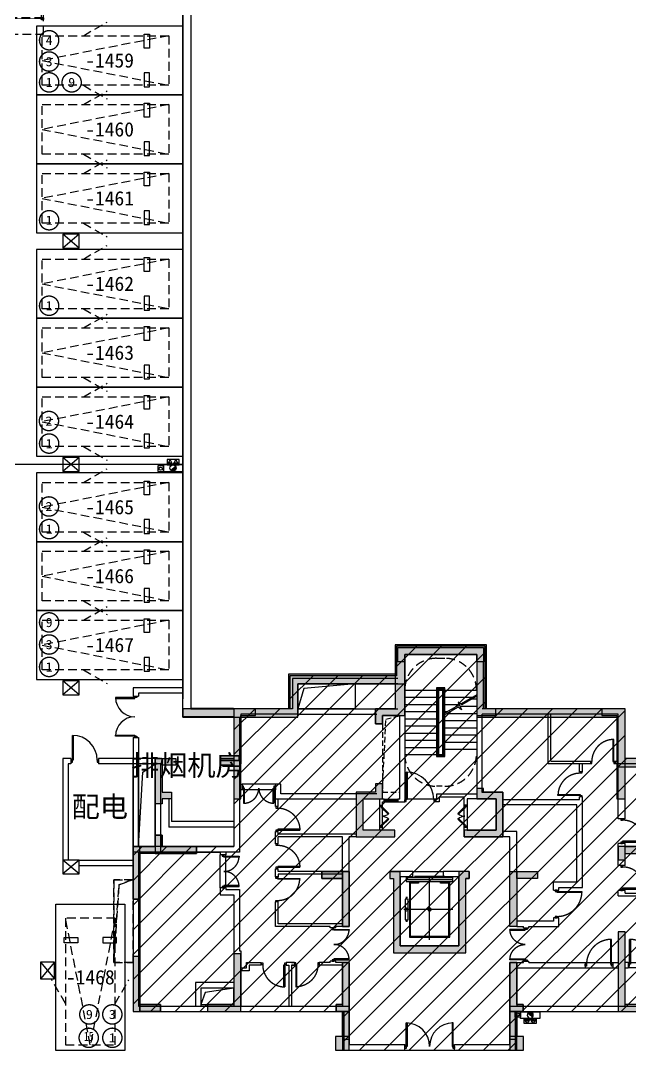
# Model space of a CAD drawing. Header units: millimetres. Extents: x 693907 to 1906102, y -24098 to 332602.
# Drawn here: x 791691 to 813798, y 38850 to 76198 of the extents above; entities that cross this region are included whole.
import ezdxf
from ezdxf.enums import TextEntityAlignment as Align
from ezdxf.xclip import XClip

# ---------------------------------------------------------------- set-up
doc = ezdxf.new("R2010")
doc.units = ezdxf.units.MM
doc.header["$LTSCALE"] = 100
doc.header["$XCLIPFRAME"] = 0
for name, pattern in [('A6-DK-B1F$0$HIDDEN2', [4.7625, 3.175, -1.5875]), ('A6-DK-B1F$0$X-DK-BF1$0$X-DK-BF1$0$DK-WALL-B1F$0$HIDDEN2', [4.7625, 3.175, -1.5875]), ('X10-B1F$0$HIDDEN2', [4.7625, 3.175, -1.5875]), ('XG-130-CORE-B1F$0$ACO-DASHED', [3, 2, -1]), ('XG-130-CORE-B1F$0$XG-14CORE-SF$0$X1-CORE-SF$0$HIDDEN2', [4.7625, 3.175, -1.5875])]:
    doc.linetypes.add(name, pattern=pattern)
doc.layers.get('Defpoints').update_dxf_attribs({"color": 189})
for name, color, linetype in [('-ACO-TTLB', 153, 'Continuous'), ('10#-HW-B1F$0$S-HATCH-X', 251, 'Continuous'), ('10#-W-B1F$0$S-COLUMN-S', 2, 'Continuous'), ('10#-W-B1F$0$S-WALL-S', 4, 'Continuous'), ('A-HATCH', 251, 'Continuous'), ('A-ROOM-IDEN', 31, 'Continuous'), ('A6-DK-B1F$0$$0$A-DOOR', 190, 'Continuous'), ('A6-DK-B1F$0$$0$A-WALL', 2, 'Continuous'), ('A6-DK-B1F$0$A-CONC', 30, 'Continuous'), ('A6-DK-B1F$0$A-DOOR', 190, 'Continuous'), ('A6-DK-B1F$0$A-HOLE-FLOR', 242, 'Continuous'), ('A6-DK-B1F$0$A-PRKG', 175, 'A6-DK-B1F$0$HIDDEN2'), ('A6-DK-B1F$0$A-PRKG-SIGN', 252, 'Continuous'), ('A6-DK-B1F$0$A-TRACK', 77, 'A6-DK-B1F$0$HIDDEN2'), ('A6-DK-B1F$0$A-VOID', 221, 'A6-DK-B1F$0$HIDDEN2'), ('A6-DK-B1F$0$A-WALL', 2, 'Continuous'), ('A6-DK-B1F$0$X-DK-BF1$0$X-DK-BF1$0$DK-WALL-B1F$0$A-DOOR', 190, 'Continuous'), ('A6-DK-BG-B1F$0$A-STAIR', 142, 'Continuous'), ('A6-W-B1$0$S-WALL-S', 4, 'Continuous'), ('a_parking_number', 120, 'Continuous'), ('TP-DK-1(xhs)$0$P-J-DIM-L', 70, 'Continuous'), ('TP-DK-1(xhs)$0$P-X-L', 240, 'Continuous'), ('TP-DK-1(xhs)$0$P-X-M', 2, 'Continuous'), ('TP-DK-1(xhs)$0$P-X-X', 1, 'Continuous'), ('X10-B1F$0$A-CONC', 30, 'Continuous'), ('X10-B1F$0$A-DOOR', 190, 'Continuous'), ('X10-B1F$0$A-HOLE-FLOR', 242, 'Continuous'), ('X10-B1F$0$A-VOID', 221, 'X10-B1F$0$HIDDEN2'), ('X10-B1F$0$A-WALL', 2, 'Continuous'), ('X10-B1F$0$xref(dwg引用图层)', 7, 'Continuous'), ('XA6-130-S-B1F$0$A-DOOR', 190, 'Continuous'), ('XA6-130-S-B1F$0$A-HOLE-FLOR', 242, 'Continuous'), ('XA6-130-S-B1F$0$A-STAIR', 142, 'Continuous'), ('XA6-130-S-B1F$0$A-WALL', 2, 'Continuous'), ('XG-130-CORE-B1F$0$A-DOOR', 190, 'Continuous'), ('XG-130-CORE-B1F$0$A-EVTR', 193, 'Continuous'), ('XG-130-CORE-B1F$0$A-HOLE-FLOR', 242, 'Continuous'), ('XG-130-CORE-B1F$0$A-SILL', 135, 'Continuous'), ('XG-130-CORE-B1F$0$A-STAIR', 142, 'Continuous'), ('XG-130-CORE-B1F$0$A-WALL', 2, 'Continuous'), ('XG-130-CORE-B1F$0$XG-14CORE-SF$0$A-STAIR', 142, 'Continuous'), ('XG-130-CORE-B1F$0$XG-14CORE-SF$0$X1-CORE-SF$0$A-INDEX', 134, 'Continuous'), ('XG-130-CORE-B1F$0$XG-14CORE-SF$0$X1-CORE-SF$0$A-RAIL', 55, 'Continuous'), ('XG-130-CORE-B1F$0$XG-14CORE-SF$0$X1-CORE-SF$0$A-STAIR', 142, 'Continuous'), ('XG-130-CORE-B1F$0$XU-3A-28F-SF$0$A-WIND', 126, 'Continuous'), ('xref(dwg引用图层)', 7, 'Continuous')]:
    doc.layers.add(name, color=color, linetype=linetype)
for name, color, linetype, plot in [('10#-HW-B1F$0$S-EDIT', 241, 'Continuous', False), ('A6-W-B1$0$S-EDIT', 241, 'Continuous', False), ('XG-130-CORE-B1F$0$XG-14CORE-SF$0$X1-CORE-SF$0$-ACO-PLTW', 220, 'XG-130-CORE-B1F$0$XG-14CORE-SF$0$X1-CORE-SF$0$HIDDEN2', False)]:
    doc.layers.add(name, color=color, linetype=linetype, plot=plot)
doc.layers.add('LVTRY', color=6, linetype='Continuous', lineweight=18)
doc.layers.add('PUB_TEXT', color=7, linetype='Continuous', lineweight=15)
doc.styles.add('-黑体', font='simhei.ttf')
doc.styles.add('华文细黑', font='STXIHEI.TTF')

# ---------------------------------------------------------------- blocks, each defined once
blk = doc.blocks.new('*U160')
for p, q in [((-25, 0), (-25, 500)), ((25, 0), (25, 500))]:
    blk.add_line(p, q)
for points in [[(25, 500), (-25, 500), (-25, 450), (25, 450)], [(25, 500), (-25, 500), (-25, 450), (25, 450)], [(22, 497), (-22, 497), (-22, 453), (22, 453)], [(22, 497), (-22, 497), (-22, 453), (22, 453)], [(16, 395), (13, 395), (13, 399), (-16, 445), (-16, 450), (-13, 450), (-13, 446), (16, 400), (16, 395)], [(25, 0), (-25, 0), (-25, 50), (25, 50)], [(25, 0), (-25, 0), (-25, 50), (25, 50)], [(22, 3), (-22, 3), (-22, 47), (22, 47)], [(22, 3), (-22, 3), (-22, 47), (22, 47)], [(16, 295), (13, 295), (13, 299), (-16, 345), (-16, 350), (-13, 350), (-13, 346), (16, 300), (16, 295)], [(16, 195), (13, 195), (13, 199), (-16, 245), (-16, 250), (-13, 250), (-13, 246), (16, 200), (16, 195)], [(16, 95), (13, 95), (13, 99), (-16, 145), (-16, 150), (-13, 150), (-13, 146), (16, 100), (16, 95)]]:
    blk.add_lwpolyline(points, close=True)
blk = doc.blocks.new('*U161')
for points in [[(-1100, -35), (-1050, -35), (-1050, 35), (-1100, 35)], [(-50, -35), (0, -35), (0, 35), (-50, 35)], [(-85, -1035), (-85, -35), (-50, -35), (-50, -1035)]]:
    blk.add_lwpolyline(points, close=True)
blk.add_arc((-50, -35), 1000, 180, 270)
blk = doc.blocks.new('XG-130-CORE-B1F$0$DT-YL')
for p, q in [((13512, 6200), (12412, 6200)), ((12562, 6010), (12562, 5955)), ((12962, 3900), (12962, 6200)), ((13362, 5955), (13362, 6010)), ((12562, 5955), (12262, 5955)), ((13662, 5955), (13362, 5955)), ((12156, 5430), (12106, 5430)), ((12131, 5380), (12131, 5430)), ((13806, 5000), (12031, 5000)), ((12156, 4570), (12106, 4570)), ((12131, 4620), (12131, 4570))]:
    blk.add_line(p, q)
for points in [[(13806, 6100), (13806, 6160), (12118, 6160), (12118, 6100)], [(13806, 6010), (13806, 6070), (12118, 6070), (12118, 6010)], [(12081, 5380), (12081, 4620), (12181, 4620), (12181, 5380)]]:
    blk.add_lwpolyline(points, close=True)
for points in [[(12231, 6010), (12231, 4000), (13693, 4000), (13693, 6010)], [(12262, 5955), (12262, 4030), (13662, 4030), (13662, 5955)]]:
    blk.add_lwpolyline(points)
blk.add_circle((12131, 5000), 60)
at = {"extrusion": (0, 0, -1)}
blk.add_ellipse((12962, 5000), major_axis=(60.1, 0), ratio=0.918919, start_param=4.712389, end_param=10.995574, dxfattribs=at)
blk = doc.blocks.new('*U162')
at = {"linetype": 'ByBlock', "lineweight": -2}
for points in [[(0, 35), (50, 35), (50, -35), (0, -35)], [(322, 258), (75, 10), (50, 35), (297, 282)], [(478, 258), (725, 10), (750, 35), (503, 282)], [(800, 35), (750, 35), (750, -35), (800, -35)]]:
    blk.add_lwpolyline(points, close=True, dxfattribs=at)
for centre, start, end in [((50, 35), 0, 45), ((750, 35), 135, 180)]:
    blk.add_arc(centre, 350, start, end, dxfattribs=at)
blk = doc.blocks.new('XG-130-CORE-B1F')
at = {"const_width": 0.25}
blk.add_lwpolyline([(8240, 9020, 1), (8240, 9020, 1)], format="xyb", close=True, dxfattribs=at)
at = {"layer": 'XG-130-CORE-B1F$0$A-HOLE-FLOR', "linetype": 'XG-130-CORE-B1F$0$ACO-DASHED'}
blk.add_lwpolyline([(8940, 9270), (9570, 9270), (9570, 12040), (8940, 12040)], close=True, dxfattribs=at)
blk.add_lwpolyline([(8940, 9270), (9069, 11912), (9570, 12040)], dxfattribs=at)
at = {"layer": 'XG-130-CORE-B1F$0$A-SILL'}
for points in [[(9005, 9010), (9505, 9010)], [(9005, 8910), (9505, 8910)]]:
    blk.add_lwpolyline(points, dxfattribs=at)
at = {"layer": 'XG-130-CORE-B1F$0$A-STAIR'}
blk.add_lwpolyline([(10040, 6390), (11140, 6390)], dxfattribs=at)
at = {"layer": 'XG-130-CORE-B1F$0$A-WALL'}
for p, q in [((12360, 14260), (12360, 9190)), ((10850, 9010), (10850, 8910)), ((10900, 9190), (10900, 9010)), ((11000, 9090), (11000, 8910))]:
    blk.add_line(p, q, dxfattribs=at)
for points in [[(12360, 14260), (9750, 14260), (9750, 8990)], [(9570, 9010), (9570, 12040), (8940, 12040), (8940, 11740), (8690, 11740), (8690, 12290), (9500, 12290)], [(12540, 11989), (12540, 9270), (13310, 9270), (13310, 7640), (11910, 7640), (11910, 7990), (12010, 7990), (12010, 7890), (13060, 7890), (13060, 9020), (12010, 9020), (12010, 8790), (11910, 8790), (11910, 9090), (11000, 9090)], [(8840, 8790), (8940, 8790), (8940, 8910), (9005, 8910), (9005, 9010), (8940, 9010), (8940, 9570), (8690, 9570), (8690, 9270), (7990, 9270), (7990, 7640), (9390, 7640), (9390, 7890), (8940, 7890), (8940, 7990), (8840, 7990), (8840, 7890), (8240, 7890), (8240, 9020), (8840, 9020)], [(8840, 9020), (8840, 8910)], [(8840, 9020), (8840, 8790)], [(9570, 9010), (9505, 9010)], [(9505, 9010), (9505, 8910), (9750, 8910), (9750, 8990), (9750, 8990)], [(10900, 9010), (10850, 9010)], [(12360, 9190), (10900, 9190)], [(11000, 8910), (10850, 8910)], [(11710, 6390), (11140, 6390), (11140, 6210), (11710, 6210), (11710, 3690), (9590, 3690), (9590, 6210), (10040, 6210), (10040, 6390), (9590, 6390)]]:
    blk.add_lwpolyline(points, dxfattribs=at)
at = {"layer": 'XG-130-CORE-B1F$0$XG-14CORE-SF$0$A-STAIR'}
for p, q in [((8840, 8790), (8840, 7990)), ((8940, 7990), (8940, 8790)), ((11910, 7990), (11910, 8790)), ((12010, 8790), (12010, 7990))]:
    blk.add_line(p, q, dxfattribs=at)
blk.add_lwpolyline([(10850, 9010), (9750, 9010)], dxfattribs=at)
at = {"layer": 'XG-130-CORE-B1F$0$XG-14CORE-SF$0$X1-CORE-SF$0$-ACO-PLTW'}
blk.add_line((11180, 13020), (10930, 13020), dxfattribs=at)
blk.add_lwpolyline([(10930, 13020), (10930, 10580), (11180, 10580), (11180, 13020)], dxfattribs=at)
at = {"layer": 'XG-130-CORE-B1F$0$XG-14CORE-SF$0$X1-CORE-SF$0$A-INDEX'}
for points in [[(12360, 12742), (11815, 12428), (11692, 12530), (11808, 12250), (11685, 12352), (11130, 12032)], [(12360, 12800), (11774, 12462)], [(11731, 12437), (11130, 12090)]]:
    blk.add_lwpolyline(points, dxfattribs=at)
at = {"layer": 'XG-130-CORE-B1F$0$XG-14CORE-SF$0$X1-CORE-SF$0$A-RAIL'}
for points in [[(10905, 10555), (11205, 10555), (11205, 13045), (10905, 13045)], [(10955, 10605), (11155, 10605), (11155, 12995), (10955, 12995)]]:
    blk.add_lwpolyline(points, close=True, dxfattribs=at)
at = {"layer": 'XG-130-CORE-B1F$0$XG-14CORE-SF$0$X1-CORE-SF$0$A-STAIR'}
for p, q in [((9750, 12970), (10905, 12970)), ((9750, 12710), (10905, 12710)), ((10955, 12970), (11155, 12970)), ((10955, 12720), (10980, 12720)), ((10980, 10630), (10980, 12970)), ((11130, 10630), (11130, 12970)), ((11130, 12710), (11155, 12710)), ((11205, 12970), (12360, 12970)), ((11205, 12710), (12222, 12710)), ((9750, 12450), (10905, 12450)), ((10955, 12460), (10980, 12460)), ((11130, 12450), (11155, 12450)), ((11205, 12450), (11721, 12450)), ((11750, 12390), (12360, 12390)), ((12200, 12650), (12360, 12650)), ((9750, 12190), (10905, 12190)), ((10955, 12200), (10980, 12200)), ((11130, 12190), (11155, 12190)), ((11205, 12190), (11304, 12190)), ((11282, 12120), (12360, 12120)), ((9750, 11930), (10905, 11930)), ((9750, 11670), (10905, 11670)), ((10955, 11940), (10980, 11940)), ((10955, 11680), (10980, 11680)), ((11130, 11860), (11155, 11860)), ((11130, 11600), (11155, 11600)), ((11205, 11860), (12360, 11860)), ((11205, 11600), (12360, 11600)), ((9750, 11410), (10905, 11410)), ((10955, 11420), (10980, 11420)), ((11130, 11340), (11155, 11340)), ((11205, 11340), (12360, 11340)), ((9750, 11150), (10905, 11150)), ((9750, 10890), (10905, 10890)), ((10955, 11160), (10980, 11160)), ((10955, 10900), (10980, 10900)), ((11130, 11080), (11155, 11080)), ((11205, 11080), (12360, 11080)), ((9750, 10630), (10905, 10630)), ((10955, 10630), (11155, 10630)), ((11130, 10820), (11155, 10820)), ((11205, 10820), (12360, 10820))]:
    blk.add_line(p, q, dxfattribs=at)
at = {"layer": 'XG-130-CORE-B1F$0$XG-14CORE-SF$0$X1-CORE-SF$0$A-STAIR', "linetype": 'XG-130-CORE-B1F$0$XG-14CORE-SF$0$X1-CORE-SF$0$HIDDEN2'}
for points in [[(10900, 14120), (11200, 14120)], [(11110, 9480), (10900, 9480)]]:
    blk.add_lwpolyline(points, dxfattribs=at)
for centre, start, end in [((10900, 12970), 90, 180), ((11200, 12970), 0, 90), ((10900, 10630), 180, 270), ((11200, 10630), 270, 0)]:
    blk.add_arc(centre, 1150, start, end, dxfattribs=at)
at = {"layer": 'XG-130-CORE-B1F$0$A-DOOR'}
for name, p, rotation in [('*U161', (9750, 8960), 180), ('*U162', (11960, 7990), 90)]:
    blk.add_blockref(name, p, dxfattribs=dict(at, rotation=rotation))
at = {"layer": 'XG-130-CORE-B1F$0$A-DOOR', "xscale": -1, "rotation": 270}
blk.add_blockref('*U162', (8890, 7990), dxfattribs=at)
at = {"layer": 'XG-130-CORE-B1F$0$A-EVTR'}
blk.add_blockref('XG-130-CORE-B1F$0$DT-YL', (-2312, 10), dxfattribs=at)
at = {"layer": 'XG-130-CORE-B1F$0$XU-3A-28F-SF$0$A-WIND', "rotation": 90}
blk.add_blockref('*U160', (9505, 8960), dxfattribs=at)
blk = doc.blocks.new('*U100')
for points in [[(-900, 35), (-850, 35), (-850, -35), (-900, -35)], [(-50, 35), (0, 35), (0, -35), (-50, -35)], [(-85, -835), (-85, -35), (-50, -35), (-50, -835)]]:
    blk.add_lwpolyline(points, close=True)
blk.add_arc((-50, -35), 800, 180, 270)
blk = doc.blocks.new('*U101')
for points in [[(-85, 835), (-85, 35), (-50, 35), (-50, 835)], [(-900, -35), (-850, -35), (-850, 35), (-900, 35)], [(-50, -35), (0, -35), (0, 35), (-50, 35)]]:
    blk.add_lwpolyline(points, close=True)
blk.add_arc((-50, 35), 800, 90, 180)
blk = doc.blocks.new('*U102')
for points in [[(-850, 35), (-900, 35), (-900, -35), (-850, -35)], [(0, 35), (-50, 35), (-50, -35), (0, -35)], [(-815, -835), (-815, -35), (-850, -35), (-850, -835)]]:
    blk.add_lwpolyline(points, close=True)
blk.add_arc((-850, -35), 800, 270, 0)
blk = doc.blocks.new('*U98')
for points in [[(-815, 835), (-815, 35), (-850, 35), (-850, 835)], [(-850, -35), (-900, -35), (-900, 35), (-850, 35)], [(0, -35), (-50, -35), (-50, 35), (0, 35)]]:
    blk.add_lwpolyline(points, close=True)
blk.add_arc((-850, 35), 800, 0, 90)
blk = doc.blocks.new('*U95')
at = {"linetype": 'ByBlock', "lineweight": -2}
for points in [[(0, -35), (50, -35), (50, 35), (0, 35)], [(1150, -35), (1200, -35), (1200, 35), (1150, 35)], [(85, -585), (85, -35), (50, -35), (50, -585)], [(1115, -585), (1115, -35), (1150, -35), (1150, -585)]]:
    blk.add_lwpolyline(points, close=True, dxfattribs=at)
for centre, start, end in [((50, -35), 270, 0), ((1150, -35), 180, 270)]:
    blk.add_arc(centre, 550, start, end, dxfattribs=at)
blk = doc.blocks.new('*U96')
at = {"color": 0, "linetype": 'ByBlock', "lineweight": -2}
for points in [[(50, -35), (0, -35), (0, 35), (50, 35)], [(1000, -35), (950, -35), (950, 35), (1000, 35)], [(85, -935), (85, -35), (50, -35), (50, -935)]]:
    blk.add_lwpolyline(points, close=True, dxfattribs=at)
blk.add_arc((50, -35), 900, 270, 0, dxfattribs=at)
blk = doc.blocks.new('*U97')
at = {"color": 0, "linetype": 'ByBlock', "lineweight": -2}
for points in [[(85, 935), (85, 35), (50, 35), (50, 935)], [(50, 35), (0, 35), (0, -35), (50, -35)], [(1000, 35), (950, 35), (950, -35), (1000, -35)]]:
    blk.add_lwpolyline(points, close=True, dxfattribs=at)
blk.add_arc((50, 35), 900, 360, 90, dxfattribs=at)
blk = doc.blocks.new('*U99')
at = {"color": 0, "linetype": 'ByBlock', "lineweight": -2}
for points in [[(85, 935), (85, 35), (50, 35), (50, 935)], [(50, 35), (0, 35), (0, -35), (50, -35)], [(1000, 35), (950, 35), (950, -35), (1000, -35)]]:
    blk.add_lwpolyline(points, close=True, dxfattribs=at)
blk.add_arc((50, 35), 900, 360, 90, dxfattribs=at)
blk = doc.blocks.new('XA6-130-S-B1F')
at = {"layer": 'XA6-130-S-B1F$0$A-HOLE-FLOR'}
blk.add_lwpolyline([(5880, 13190), (7950, 13190), (7950, 12290), (5880, 12290)], close=True, dxfattribs=at)
blk.add_lwpolyline([(7950, 13190), (6095, 13024), (5880, 12290)], dxfattribs=at)
at = {"layer": 'XA6-130-S-B1F$0$A-STAIR'}
for points in [[(5060, 9550), (3860, 9550)], [(5060, 9350), (3860, 9350)], [(3060, 5790), (3060, 6990)], [(3260, 5790), (3260, 6990)], [(16290, 3090), (17290, 3090)], [(17850, 3090), (18850, 3090)], [(16290, 2890), (17290, 2890)], [(18850, 2890), (17850, 2890)]]:
    blk.add_lwpolyline(points, dxfattribs=at)
at = {"layer": 'XA6-130-S-B1F$0$A-WALL'}
for points in [[(9500, 13190), (5880, 13190), (5880, 12090), (3810, 12090), (3810, 10290), (900, 10290), (900, 7090), (150, 7090), (150, 1510), (7740, 1510), (7740, 110), (9750, 110)], [(9500, 13390), (5680, 13390), (5680, 12290), (3560, 12290), (3560, 10490), (700, 10490)], [(5880, 12290), (8740, 12290)], [(5880, 12090), (8740, 12090)], [(12540, 12090), (12540, 9270)], [(30020, 12290), (24840, 12290), (24840, 10490), (21980, 10490), (21980, 7300), (20600, 7300), (20600, 10490), (17740, 10490), (17740, 12290), (12560, 12290)], [(30020, 12090), (25090, 12090), (25090, 10290), (22180, 10290), (22180, 7100), (20400, 7100), (20400, 10290), (17490, 10290), (17490, 12090), (12560, 12090)], [(14950, 10290), (14950, 12090)], [(15050, 10390), (15050, 12090)], [(3560, 10490), (700, 10490), (700, 7290), (-100, 7290), (-100, 1310), (7540, 1310), (7540, -90), (9750, -90)], [(16480, 10290), (14950, 10290)], [(15050, 10390), (16480, 10390)], [(16090, 10000), (16090, 10290)], [(16190, 10000), (16190, 10290)], [(16480, 10390), (16480, 10290)], [(17380, 10390), (17490, 10390)], [(17380, 10390), (17380, 10290)], [(17490, 10290), (17380, 10290)], [(17490, 8300), (17490, 10290)], [(17740, 8300), (17740, 10290)], [(16190, 10000), (16090, 10000)], [(3810, 9550), (3860, 9550), (3860, 9350), (3810, 9350)], [(7990, 9210), (5260, 9210), (5260, 9550), (5060, 9550)], [(5060, 9550), (5060, 9350)], [(7990, 9010), (5060, 9010), (5060, 9350), (5060, 9350)], [(3760, 9020), (3760, 8290)], [(5060, 8740), (5060, 9010)], [(8740, 9210), (7990, 9210), (7990, 7740), (5160, 7740)], [(5160, 8740), (5160, 9010)], [(12560, 9270), (13310, 9270)], [(13310, 9000), (13310, 9270)], [(13310, 9000), (16090, 9000)], [(15140, 5710), (15340, 5710), (15340, 5810), (16190, 5810), (16190, 9000)], [(16090, 9000), (16090, 9100)], [(16190, 9100), (16090, 9100)], [(16190, 9000), (16190, 9100)], [(5160, 8740), (5060, 8740)], [(13810, 6390), (13810, 7840), (13310, 7840), (13310, 8800)], [(15140, 5710), (15140, 6010), (15990, 6010), (15990, 8800), (13310, 8800)], [(17740, 8300), (17490, 8300)], [(5060, 7390), (5060, 7840)], [(5160, 7840), (5060, 7840)], [(5160, 7740), (5160, 7840)], [(5160, 7390), (5160, 7640)], [(7490, 7640), (5160, 7640)], [(7490, 6390), (7490, 7640)], [(7990, 7640), (7740, 7640)], [(7740, 6390), (7740, 7640)], [(13560, 6390), (13560, 7640), (13310, 7640)], [(900, 7290), (3560, 7290), (3560, 7390), (3760, 7390), (3760, 7090), (3260, 7090), (3260, 6990)], [(3760, 7390), (3760, 7090)], [(5160, 7390), (5060, 7390)], [(17490, 6600), (17490, 7400)], [(17740, 7400), (17490, 7400)], [(17740, 6600), (17740, 7400)], [(17740, 7290), (20400, 7290)], [(900, 7090), (3060, 7090), (3060, 6990)], [(3260, 6990), (3060, 6990)], [(17740, 7040), (20050, 7040)], [(5160, 6290), (5160, 6190), (5060, 6190), (5060, 6490)], [(5160, 6490), (5060, 6490)], [(5160, 6390), (5160, 6490)], [(7490, 6390), (5160, 6390)], [(9210, 6390), (9210, 6140)], [(9210, 6390), (9590, 6390)], [(12090, 6390), (11710, 6390)], [(12090, 6390), (12090, 6140)], [(17740, 6600), (17490, 6600)], [(7490, 6290), (5160, 6290)], [(9210, 6140), (9340, 6140)], [(9590, 6210), (9590, 3690), (11710, 3690), (11710, 6210)], [(12090, 6140), (11960, 6140)], [(3060, 5790), (3060, 5540), (3560, 5540), (3560, 1510)], [(3260, 5790), (3060, 5790)], [(3260, 5790), (3260, 5740), (3760, 5740), (3760, 3510), (3810, 3510), (3810, 2890)], [(17490, 5500), (19300, 5500), (19300, 5750), (20500, 5750), (20500, 5500), (21310, 5500)], [(17490, 5500), (17490, 5700)], [(17740, 5700), (17490, 5700)], [(17740, 5600), (19200, 5600), (19200, 5850), (20050, 5850)], [(17740, 5600), (17740, 5700)], [(5160, 5290), (5060, 5290)], [(7050, 4390), (5060, 4390), (5060, 5290)], [(7490, 4490), (5160, 4490), (5160, 5290)], [(5160, 5190), (5160, 5290)], [(14250, 4390), (15340, 4390), (15340, 4710), (15140, 4710), (15140, 4590), (13810, 4590)], [(7050, 4340), (7050, 4390)], [(7250, 4340), (7050, 4340)], [(7490, 4390), (7250, 4390)], [(7250, 4340), (7250, 4390)], [(13810, 4390), (14050, 4390)], [(14050, 4340), (14050, 4390)], [(14050, 4340), (14250, 4340)], [(14250, 4340), (14250, 4390)], [(3810, 2890), (4010, 2890), (4010, 3090), (4550, 3090), (4550, 2990), (4110, 2990), (4110, 2790), (3810, 2790), (3810, 1510)], [(5750, 3090), (5450, 3090)], [(5450, 3090), (5450, 2990)], [(5450, 2990), (5550, 2990), (5550, 1510)], [(5650, 3090), (5750, 3090)], [(5750, 2990), (5650, 2990)], [(5650, 2990), (5650, 1510)], [(5650, 2990), (5750, 2990)], [(5750, 3090), (5750, 2990)], [(6650, 3090), (6650, 2990)], [(7050, 3090), (6650, 3090)], [(7490, 2990), (6650, 2990)], [(7050, 3090), (7050, 3140)], [(7250, 3140), (7050, 3140)], [(7250, 3090), (7250, 3140)], [(7740, 3090), (7250, 3090)], [(7490, 2990), (7490, 1510)], [(7740, 3090), (7740, 1510)], [(13560, 3090), (14050, 3090)], [(13560, 3090), (13560, 1510)], [(14050, 3140), (14250, 3140)], [(14050, 3090), (14050, 3140)], [(14050, 3140), (14250, 3140)], [(14250, 3090), (14250, 3140)], [(14250, 3090), (16290, 3090)], [(16290, 3090), (16290, 2890)], [(17290, 3090), (17490, 3090)], [(17290, 3090), (17290, 2890)], [(17850, 3090), (17740, 3090)], [(17850, 3090), (17850, 2890)], [(13810, 2890), (16290, 2890)], [(13810, 2890), (13810, 1510)], [(17290, 2890), (17490, 2890)], [(17740, 1510), (17740, 2890)], [(17740, 2890), (17850, 2890)], [(11550, 110), (13560, 110), (13560, 1510), (29020, 1510), (29020, 110), (31030, 110)], [(11550, -90), (13760, -90), (13760, 1310), (28820, 1310), (28820, -90), (31030, -90)]]:
    blk.add_lwpolyline(points, dxfattribs=at)
at = {"layer": 'XA6-130-S-B1F$0$A-DOOR'}
for name, p in [('*U101', (17380, 10340)), ('*U95', (3860, 9450)), ('*U97', (17850, 2990)), ('*U100', (5450, 3040))]:
    blk.add_blockref(name, p, dxfattribs=at)
for name, p, rotation in [('*U98', (16140, 10000), 90), ('*U102', (17615, 8300), 90), ('*U95', (3160, 5790), 90), ('*U102', (17615, 6600), 90), ('*U98', (5110, 5290), 270), ('*U99', (15240, 5710), 270), ('*U95', (7150, 3140), 90), ('*U96', (17290, 2990), 180)]:
    blk.add_blockref(name, p, dxfattribs=dict(at, rotation=rotation))
at = {"layer": 'XA6-130-S-B1F$0$A-DOOR', "xscale": -1, "rotation": 270}
for name, p in [('*U98', (5110, 8740)), ('*U98', (5110, 7390)), ('*U95', (14150, 3140))]:
    blk.add_blockref(name, p, dxfattribs=at)
at = {"layer": 'XA6-130-S-B1F$0$A-DOOR', "xscale": -1}
blk.add_blockref('*U100', (5750, 3040), dxfattribs=at)
blk = doc.blocks.new('*U209')
at = {"linetype": 'ByBlock', "lineweight": -2}
for points in [[(85, 885), (85, 35), (50, 35), (50, 885)], [(1715, 885), (1715, 35), (1750, 35), (1750, 885)], [(0, 35), (50, 35), (50, -35), (0, -35)], [(1750, 35), (1800, 35), (1800, -35), (1750, -35)]]:
    blk.add_lwpolyline(points, close=True, dxfattribs=at)
for centre, start, end in [((50, 35), 0, 90), ((1750, 35), 90, 180)]:
    blk.add_arc(centre, 850, start, end, dxfattribs=at)
blk = doc.blocks.new('X10-B1F')
at = {"layer": 'X10-B1F$0$A-CONC'}
for points in [[(700, 10490), (700, 7290), (-100, 7290), (-100, 1310), (7540, 1310), (7540, -90), (9750, -90)], [(900, 10290), (900, 7090), (100, 7090), (100, 1510), (7740, 1510), (7740, 110), (9750, 110)], [(11550, 110), (13561, 110), (13561, 1510), (29020, 1510), (29020, 210), (31030, 210)], [(11550, -90), (13761, -90), (13761, 1310), (28820, 1310), (28820, -90), (31030, -90)], [(9750, -90), (9750, 110)], [(11550, -90), (11550, 110)]]:
    blk.add_lwpolyline(points, dxfattribs=at)
at = {"layer": 'X10-B1F$0$A-HOLE-FLOR'}
blk.add_lwpolyline([(2360, 1560), (3560, 1560), (3560, 2160), (2360, 2160)], close=True, dxfattribs=at)
blk.add_lwpolyline([(3560, 2160), (2510, 1996), (2360, 1560)], dxfattribs=at)
at = {"layer": 'X10-B1F$0$A-VOID'}
blk.add_lwpolyline([(-100, 6090), (-800, 6090), (-800, 3090), (-100, 3090)], close=True, dxfattribs=at)
blk.add_lwpolyline([(-100, 6090), (-611, 5909), (-800, 3090)], dxfattribs=at)
at = {"layer": 'X10-B1F$0$A-WALL'}
for points in [[(900, 7300), (-100, 7300), (-100, 10500), (700, 10500)], [(100, 7300), (100, 10300), (700, 10300)], [(3560, 2360), (2160, 2360), (2160, 1510)], [(3560, 2160), (2360, 2160), (2360, 1510)]]:
    blk.add_lwpolyline(points, dxfattribs=at)
ref = blk.add_blockref('XA6-130-S-B1F', (0, 0))
XClip(ref).set_block_clipping_path([(-1000, 976.5484041295), (43580, 976.5484041295), (43580, 14900), (3760.0000000001, 14899.999999997), (3760.0000000001, 7300), (-1000, 7300)])
at = {"layer": 'X10-B1F$0$A-DOOR'}
blk.add_blockref('*U209', (9750, 10), dxfattribs=at)
at = {"layer": 'X10-B1F$0$xref(dwg引用图层)'}
blk.add_blockref('XG-130-CORE-B1F', (0, 0), dxfattribs=at)
blk = doc.blocks.new('10#-HW-B1F')
at = {"layer": '10#-HW-B1F$0$S-HATCH-X'}
for points in [[(33150, -90), (35140, -90), (35140, 310), (35140, 1310), (42680, 1310), (42680, 2740), (43730, 2740), (43730, 6440), (42680, 6440), (42680, 7290), (41880, 7290), (41880, 10490), (39020, 10490), (39020, 12290), (37180, 12290), (37180, 13540), (33180, 13540), (33180, 14610), (29870, 14610), (29870, 12290), (24840, 12290), (24840, 10490), (21980, 10490), (21980, 7300), (20600, 7300), (20600, 10490), (17740, 10490), (17740, 12290), (12710, 12290), (12710, 14610), (9400, 14610), (9400, 13540), (5530, 13540), (5530, 12290), (1700, 12290), (1700, 11990), (5880, 11990), (5880, 13190), (9750, 13190), (9750, 14260), (12360, 14260), (12360, 11990), (17440, 11990), (17440, 10190), (20300, 10190), (20300, 7000), (22280, 7000), (22280, 10190), (25140, 10190), (25140, 11990), (30220, 11990), (30220, 14260), (32830, 14260), (32830, 13190), (36830, 13190), (36830, 11990), (38720, 11990), (38720, 10190), (41580, 10190), (41580, 6990), (42380, 6990), (42380, 6090), (43380, 6090), (43380, 3090), (42380, 3090), (42380, 1610), (34840, 1610), (34840, 210), (34730, 210), (33150, 210)], [(8690, 11740), (8940, 11740), (8940, 12040), (9750, 12040), (9750, 14280), (9400, 14280), (9400, 12290), (8690, 12290)], [(9750, 13990), (9500, 13990), (9500, 14510), (12610, 14510), (12610, 13990), (12360, 13990), (12360, 14260), (9750, 14260)], [(12360, 12040), (13050, 12040), (13050, 12290), (12610, 12290), (12610, 13990), (12360, 13990)], [(3810, 9020), (3810, 12040), (4340, 12040), (4340, 12290), (3560, 12290), (3560, 9020)], [(17440, 12040), (17440, 9020), (17740, 9020), (17740, 12290), (16890, 12290), (16890, 12040)], [(950, 9270), (1300, 9270), (1300, 9020), (950, 9020), (950, 8840), (700, 8840), (700, 10490), (950, 10490)], [(950, 10490), (1450, 10490), (1450, 10240), (950, 10240)], [(3060, 10490), (3560, 10490), (3560, 10240), (3060, 10240)], [(7990, 9270), (7990, 7640), (9390, 7640), (9390, 7710), (9390, 7890), (8240, 7890), (8240, 9020), (8940, 9020), (8940, 9570), (8690, 9570), (8690, 9270)], [(13060, 7890), (11910, 7890), (11910, 7710), (11910, 7640), (13310, 7640), (13310, 9270), (12610, 9270), (12610, 9400), (12360, 9400), (12360, 9020), (13060, 9020)], [(2200, 7040), (2200, 7110), (2200, 7290), (950, 7290), (950, 7710), (700, 7710), (700, 7040)], [(150, 5390), (150, 7290), (-100, 7290), (-100, 5390)], [(150, 7290), (700, 7290), (700, 7040), (150, 7040)], [(17490, 6810), (17740, 6810), (17740, 7040), (19160, 7040), (19160, 7290), (19060, 7290), (17490, 7290)], [(7490, 6390), (6740, 6390), (6740, 6140), (7490, 6140)], [(7490, 6390), (7740, 6390), (7740, 4390), (7490, 4390)], [(9590, 6390), (9210, 6390), (9210, 6140), (9340, 6140), (9340, 3440), (11960, 3440), (11960, 6140), (12090, 6140), (12090, 6390), (11710, 6390), (11710, 3690), (9590, 3690)], [(13560, 6390), (13810, 6390), (13810, 4390), (13560, 4390)], [(14560, 6390), (13810, 6390), (13810, 6140), (14560, 6140)], [(17490, 1310), (18700, 1310), (18700, 1560), (17740, 1560), (17740, 4200), (17490, 4200)], [(2600, 1560), (2600, 1310), (3810, 1310), (3810, 3400), (3560, 3400), (3560, 1560)], [(150, 1310), (150, 3310), (-100, 3310), (-100, 1310)], [(7260, 1560), (7260, 1310), (7740, 1310), (7740, 3090), (7490, 3090), (7490, 1560)], [(13560, 1310), (14040, 1310), (14040, 1560), (13810, 1560), (13810, 3090), (13560, 3090)], [(150, 1560), (900, 1560), (900, 1310), (150, 1310)], [(7740, 310), (7740, 1310), (7490, 1310), (7490, 310)], [(13810, 310), (13810, 1310), (13560, 1310), (13560, 310)], [(7740, 410), (7240, 410), (7240, -90), (7740, -90)], [(14060, 410), (13560, 410), (13560, -90), (14060, -90)]]:
    blk.add_hatch(color=256, dxfattribs=at).paths.add_polyline_path(points)
at = {"layer": '10#-HW-B1F$0$S-EDIT'}
for points in [[(20600, 10490), (17740, 10490), (17740, 12290), (12710, 12290), (12710, 14610), (9400, 14610), (9400, 13540), (5530, 13540), (5530, 12290), (1700, 12290), (1700, 11990), (5880, 11990), (5880, 13190), (9750, 13190), (9750, 14260), (12360, 14260), (12360, 11990), (17440, 11990), (17440, 10190), (20300, 10190)], [(9750, 13990), (9500, 13990), (9500, 14510), (12610, 14510), (12610, 13990), (12360, 13990), (12360, 14260), (9750, 14260), (9750, 13990)]]:
    blk.add_lwpolyline(points, dxfattribs=at)
for points in [[(8690, 11740), (8940, 11740), (8940, 12040), (9750, 12040), (9750, 13990), (9400, 13990), (9400, 12290), (8690, 12290)], [(12360, 12040), (13050, 12040), (13050, 12290), (12610, 12290), (12610, 13990), (12360, 13990)], [(3810, 9020), (3810, 12040), (4340, 12040), (4340, 12290), (3560, 12290), (3560, 9020)], [(17440, 12040), (17440, 9020), (17740, 9020), (17740, 12290), (16890, 12290), (16890, 12040)], [(950, 9270), (1300, 9270), (1300, 9020), (950, 9020), (950, 8840), (700, 8840), (700, 10490), (950, 10490)], [(950, 10490), (1450, 10490), (1450, 10240), (950, 10240)], [(3060, 10490), (3560, 10490), (3560, 10240), (3060, 10240)], [(7990, 9270), (7990, 7640), (9390, 7640), (9390, 7710), (9390, 7710), (9390, 7890), (8240, 7890), (8240, 9020), (8940, 9020), (8940, 9570), (8690, 9570), (8690, 9270)], [(13060, 7890), (11910, 7890), (11910, 7710), (11910, 7710), (11910, 7640), (13310, 7640), (13310, 9270), (12610, 9270), (12610, 9400), (12360, 9400), (12360, 9020), (13060, 9020)], [(2200, 7040), (2200, 7110), (2200, 7110), (2200, 7290), (950, 7290), (950, 7710), (700, 7710), (700, 7040)], [(150, 5390), (150, 7290), (-100, 7290), (-100, 5390)], [(150, 7290), (700, 7290), (700, 7040), (150, 7040)], [(17490, 6810), (17740, 6810), (17740, 7040), (19160, 7040), (19160, 7290), (19060, 7290), (19060, 7290), (17490, 7290)], [(6740, 6390), (7490, 6390), (7490, 6140), (6740, 6140)], [(7490, 6390), (7740, 6390), (7740, 4390), (7490, 4390)], [(9590, 6390), (9210, 6390), (9210, 6140), (9340, 6140), (9340, 3440), (11960, 3440), (11960, 6140), (12090, 6140), (12090, 6390), (11710, 6390), (11710, 3690), (9590, 3690)], [(13560, 6390), (13810, 6390), (13810, 4390), (13560, 4390)], [(13810, 6390), (14560, 6390), (14560, 6140), (13810, 6140)], [(17490, 1310), (18700, 1310), (18700, 1560), (17740, 1560), (17740, 4200), (17490, 4200)], [(2600, 1560), (2600, 1310), (3810, 1310), (3810, 3400), (3560, 3400), (3560, 1560)], [(150, 1310), (150, 3310), (-100, 3310), (-100, 1310)], [(7260, 1560), (7260, 1310), (7740, 1310), (7740, 3090), (7490, 3090), (7490, 1560)], [(13560, 1310), (14040, 1310), (14040, 1560), (13810, 1560), (13810, 3090), (13560, 3090)], [(150, 1560), (900, 1560), (900, 1310), (150, 1310)], [(7740, 310), (7740, 1310), (7490, 1310), (7490, 310)], [(13810, 310), (13810, 1310), (13560, 1310), (13560, 310)], [(7740, 410), (7240, 410), (7240, -90), (7740, -90)], [(14060, 410), (13560, 410), (13560, -90), (14060, -90)]]:
    blk.add_lwpolyline(points, close=True, dxfattribs=at)
blk = doc.blocks.new('10#-W-B1F')
at = {"layer": '10#-W-B1F$0$S-COLUMN-S'}
for points in [[(7740, 410), (7240, 410), (7240, -90), (7740, -90)], [(14060, 410), (13560, 410), (13560, -90), (14060, -90)]]:
    blk.add_lwpolyline(points, close=True, dxfattribs=at)
at = {"layer": '10#-W-B1F$0$S-WALL-S', "color": 0, "linetype": 'ByBlock', "lineweight": -2}
for p, q in [((900, 1560), (150, 1560)), ((150, 1560), (150, 1310)), ((900, 1310), (900, 1560)), ((150, 1310), (900, 1310))]:
    blk.add_line(p, q, dxfattribs=at)
for points in [[(20600, 10490), (17740, 10490), (17740, 12290), (12710, 12290), (12710, 14610), (9400, 14610), (9400, 13540), (5530, 13540), (5530, 12290), (3560, 12290), (3560, 11990), (3560, 11990), (3560, 10490), (3060, 10490), (3060, 10240), (3560, 10240), (3560, 9020), (3810, 9020), (3810, 11990), (5880, 11990), (5880, 13190), (9400, 13190), (9400, 12290), (8690, 12290), (8690, 11740), (8940, 11740), (8940, 12040), (9750, 12040), (9750, 13190), (9750, 14260), (12360, 14260), (12360, 11990), (17440, 11990), (17440, 10190), (17440, 9020), (17740, 9020), (17740, 10190), (20300, 10190)], [(150, 7290), (700, 7290), (700, 7710), (950, 7710), (950, 7290), (2200, 7290), (2200, 7110), (2200, 7110), (2200, 7040), (700, 7040), (150, 7040), (150, 5390), (-100, 5390), (-100, 7290), (150, 7290)], [(13810, 6390), (14560, 6390), (14560, 6140), (13810, 6140), (13810, 4390), (13560, 4390), (13560, 6390), (13810, 6390)], [(13560, 1310), (13560, 3090), (13810, 3090), (13810, 1560), (14040, 1560), (14040, 1310), (13810, 1310), (13810, 410), (13560, 410), (13560, 1310)]]:
    blk.add_lwpolyline(points, dxfattribs=at)
for points in [[(950, 10490), (1450, 10490), (1450, 10240), (950, 10240), (950, 9270), (1300, 9270), (1300, 9020), (950, 9020), (950, 8840), (700, 8840), (700, 10490)], [(7990, 9270), (7990, 7640), (9390, 7640), (9390, 7710), (9390, 7710), (9390, 7890), (8240, 7890), (8240, 9020), (8940, 9020), (8940, 9570), (8690, 9570), (8690, 9270)], [(13060, 7890), (11910, 7890), (11910, 7710), (11910, 7710), (11910, 7640), (13310, 7640), (13310, 9270), (12610, 9270), (12610, 9400), (12360, 9400), (12360, 9020), (13060, 9020)], [(17490, 6810), (17740, 6810), (17740, 7040), (19160, 7040), (19160, 7290), (19060, 7290), (19060, 7290), (17490, 7290)], [(7490, 6140), (7490, 4390), (7740, 4390), (7740, 6390), (7490, 6390), (6740, 6390), (6740, 6140)], [(9590, 6390), (9210, 6390), (9210, 6140), (9340, 6140), (9340, 3440), (11960, 3440), (11960, 6140), (12090, 6140), (12090, 6390), (11710, 6390), (11710, 3690), (9590, 3690)], [(17490, 1310), (18700, 1310), (18700, 1560), (17740, 1560), (17740, 4200), (17490, 4200)], [(2600, 1560), (2600, 1310), (3810, 1310), (3810, 3400), (3560, 3400), (3560, 1560)], [(150, 1310), (150, 3310), (-100, 3310), (-100, 1310)], [(7490, 1310), (7260, 1310), (7260, 1560), (7490, 1560), (7490, 3090), (7740, 3090), (7740, 1310), (7740, 410), (7490, 410)]]:
    blk.add_lwpolyline(points, close=True, dxfattribs=at)
blk = doc.blocks.new('BF1')
at = {"layer": 'xref(dwg引用图层)'}
for name in ['10#-HW-B1F', '10#-W-B1F']:
    blk.add_blockref(name, (53650, 38950), dxfattribs=at)
blk = doc.blocks.new('TP-DK-1(xhs)$0$PG01.1')
at = {"color": 1}
for p, q in [((108, 187), (0, 0)), ((80, 72), (66, 58)), ((89, 72), (66, 48)), ((99, 72), (66, 39)), ((109, 72), (66, 29)), ((118, 72), (66, 20)), ((128, 72), (66, 10)), ((138, 72), (66, 0)), ((147, 72), (76, 0)), ((150, 65), (85, 0)), ((150, 56), (94, 0)), ((150, 46), (104, 0)), ((216, 0), (108, 187)), ((150, 36), (114, 0)), ((150, 27), (123, 0)), ((150, 17), (133, 0)), ((150, 8), (142, 0)), ((324, 187), (216, 0)), ((296, 72), (282, 58)), ((305, 72), (282, 48)), ((315, 72), (282, 39)), ((325, 72), (282, 29)), ((334, 72), (282, 20)), ((344, 72), (282, 10)), ((354, 72), (282, 0)), ((363, 72), (292, 0)), ((366, 65), (301, 0)), ((366, 56), (310, 0)), ((366, 46), (320, 0)), ((432, 0), (324, 187)), ((366, 36), (330, 0)), ((366, 27), (339, 0)), ((366, 17), (349, 0)), ((366, 8), (358, 0))]:
    blk.add_line(p, q, dxfattribs=at)
at = {"color": 2}
for p, q in [((0, 0), (216, 0)), ((216, 0), (432, 0))]:
    blk.add_line(p, q, dxfattribs=at)
at = {"color": 1}
for points in [[(0, 0), (436, 0), (436, 190), (0, 190)], [(66, 72), (150, 72), (150, 0), (66, 0)], [(282, 72), (366, 72), (366, 0), (282, 0)]]:
    blk.add_lwpolyline(points, close=True, dxfattribs=at)
blk = doc.blocks.new('TP-DK-1(xhs)$0$PG02.4')
blk.add_hatch(color=1).paths.add_polyline_path([(265, 48, 0.699012), (461, 120, 0.141488), (444, 179)])
at = {"color": 1}
blk.add_line((265, 48), (444, 179), dxfattribs=at)
blk.add_lwpolyline([(0, 0), (700, 0), (700, 240), (0, 240)], close=True, dxfattribs=at)
blk.add_circle((350, 120), 111, dxfattribs=at)
blk = doc.blocks.new('TP-DK-1(xhs)')
at = {"layer": 'TP-DK-1(xhs)$0$P-J-DIM-L', "color": 8, "true_color": 0x808080, "elevation": 0}
blk.add_lwpolyline([(54650, 59850), (54650, 60050), (54450, 60050), (54450, 59850)], close=True, dxfattribs=at)
at = {"layer": 'TP-DK-1(xhs)$0$P-J-DIM-L', "color": 8, "true_color": 0x808080}
blk.add_lwpolyline([(67600, 40250), (67600, 40050), (67400, 40050), (67400, 40250)], close=True, dxfattribs=at)
at = {"layer": 'TP-DK-1(xhs)$0$P-X-L'}
for centre in [(54550, 59950, 0), (67500, 40150)]:
    blk.add_circle(centre, 55, dxfattribs=at)
at = {"layer": 'TP-DK-1(xhs)$0$P-X-M', "extrusion": (0, 0, -1), "xscale": -1, "zscale": -1}
blk.add_blockref('TP-DK-1(xhs)$0$PG01.1', (-54782, 60090, 0), dxfattribs=at)
at = {"layer": 'TP-DK-1(xhs)$0$P-X-M', "extrusion": (0, 0, -1), "zscale": -1, "rotation": 180}
blk.add_blockref('TP-DK-1(xhs)$0$PG01.1', (-67732, 40010), dxfattribs=at)
at = {"layer": 'TP-DK-1(xhs)$0$P-X-X'}
blk.add_blockref('TP-DK-1(xhs)$0$PG02.4', (54650, 59850, 0), dxfattribs=at)
at = {"layer": 'TP-DK-1(xhs)$0$P-X-X', "xscale": -1, "rotation": 180}
blk.add_blockref('TP-DK-1(xhs)$0$PG02.4', (67600, 40250), dxfattribs=at)
blk = doc.blocks.new('A6-W-B1$0$Z-2')
at = {"layer": 'A6-W-B1$0$S-EDIT'}
for p, q in [((72869, 44139), (73369, 43539)), ((73369, 44139), (72869, 43539))]:
    blk.add_line(p, q, dxfattribs=at)
at = {"layer": 'A6-W-B1$0$S-WALL-S', "color": 0, "linetype": 'ByBlock', "lineweight": -2}
blk.add_lwpolyline([(73369, 44139), (72869, 44139), (72869, 43539), (73369, 43539), (73369, 44139)], dxfattribs=at)
blk = doc.blocks.new('A6-W-B1', base_point=(85957, 40190))
at = {"layer": 'A6-W-B1$0$S-WALL-S', "elevation": 0}
blk.add_lwpolyline([(141307, 91130), (141307, 133440), (141607, 133440), (141607, 91430), (143167, 91430), (143167, 91130), (141307, 91130)], dxfattribs=at)
at = {"layer": 'A6-W-B1$0$S-WALL-S', "rotation": 270}
for p in [(93418, 181509), (93418, 173409), (93418, 165309), (93418, 158809)]:
    blk.add_blockref('A6-W-B1$0$Z-2', p, dxfattribs=at)
at = {"layer": 'A6-W-B1$0$S-WALL-S'}
blk.add_blockref('A6-W-B1$0$Z-2', (63288, 38100), dxfattribs=at)
blk = doc.blocks.new('A6-DK-BG-B1F')
at = {"layer": 'A6-DK-BG-B1F$0$A-STAIR'}
blk.add_line((55350, 60100), (39250, 60100), dxfattribs=at)
blk = doc.blocks.new('A6-DK-B1F$0$gsethsergtyf')
at = {"layer": 'A6-DK-B1F$0$A-TRACK'}
blk.add_arc((53550, 42100, 0), 6000, 180, 270, dxfattribs=at)
blk = doc.blocks.new('dttc')
at = {"layer": 'A-HATCH'}
h = blk.add_hatch(dxfattribs=at)
h.set_pattern_fill('ANSI31', color=256, scale=200)
h.paths.add_polyline_path([(66310, 53510), (63100, 53510), (63100, 52440), (59230, 52440), (59230, 51240), (57210, 51240), (57210, 46240), (53550, 46250), (53550, 40260), (61140, 40260), (61140, 38860), (67460, 38860), (67460, 40260), (82420, 40260), (82420, 38860), (88680, 38860), (88680, 40260), (96330, 40260), (96330, 41840), (97230, 41840), (97230, 45240), (96330, 45240), (96330, 46240), (95530, 46240), (95530, 49440), (92670, 49440), (92670, 51240), (90780, 51240), (90780, 52440), (86780, 52440), (86780, 53510), (83570, 53510), (83570, 51240), (78490, 51240), (78490, 49440), (75630, 49440), (75630, 46250), (74250, 46250), (74250, 49440), (71390, 49440), (71390, 51240), (66310, 51240)])
for points in [[(66310, 53510), (63100, 53510), (63100, 52440), (59230, 52440), (59230, 51240), (57210, 51240), (57210, 46240), (53550, 46250), (53550, 40260), (61140, 40260), (61140, 38860), (67460, 38860), (67460, 40260), (82420, 40260)], [(74250, 49440), (71390, 49440), (71390, 51240), (66310, 51240), (66310, 53510)]]:
    blk.add_lwpolyline(points, dxfattribs=at)
blk = doc.blocks.new('A6-DK-B1F$0$标准车位')
blk.add_lwpolyline([(350, 4600), (1250, 0), (2150, 4600)])
blk.add_lwpolyline([(350, 4600), (2150, 4600), (2150, 0), (350, 0)], close=True)
at = {"layer": 'A6-DK-B1F$0$A-PRKG-SIGN'}
for points in [[(0, -200), (2500, -200), (2500, 5100), (0, 5100)], [(300, 3900), (800, 3900), (800, 3700), (300, 3700)], [(2200, 3900), (1700, 3900), (1700, 3700), (2200, 3700)]]:
    blk.add_lwpolyline(points, close=True, dxfattribs=at)
at = {"layer": 'Defpoints', "color": 8, "linetype": 'A6-DK-B1F$0$HIDDEN2', "extrusion": (-5.18032e-09, 4.96178e-22, 1), "elevation": 0}
for points in [[(350, 1500), (-145, 2357)], [(2150, 1500), (2645, 2357)]]:
    blk.add_lwpolyline(points, dxfattribs=at)
blk = doc.blocks.new('*U446')
at = {"layer": 'A6-DK-B1F$0$X-DK-BF1$0$X-DK-BF1$0$DK-WALL-B1F$0$A-DOOR', "linetype": 'A6-DK-B1F$0$X-DK-BF1$0$X-DK-BF1$0$DK-WALL-B1F$0$HIDDEN2'}
for p, q in [((-200, 6000), (-200, 0)), ((200, 6000), (200, 0))]:
    blk.add_line(p, q, dxfattribs=at)
blk.add_lwpolyline([(-800, 0), (800, 0), (800, 6000), (-800, 6000), (-800, 0)], close=True, dxfattribs=at)
at = {"layer": 'A6-DK-B1F$0$X-DK-BF1$0$X-DK-BF1$0$DK-WALL-B1F$0$A-DOOR'}
for points in [[(-208, 5935), (-210, 5935), (-210, 5925), (-200, 5925), (-200, 6000), (-260, 6000), (-260, 5925), (-250, 5925), (-250, 5935), (-252, 5935), (-252, 5927), (-258, 5927), (-258, 5998), (-202, 5998), (-202, 5927), (-208, 5927)], [(208, 5935), (210, 5935), (210, 5925), (200, 5925), (200, 6000), (260, 6000), (260, 5925), (250, 5925), (250, 5935), (252, 5935), (252, 5927), (258, 5927), (258, 5998), (202, 5998), (202, 5927), (208, 5927)], [(-208, 65), (-210, 65), (-210, 75), (-200, 75), (-200, 0), (-260, 0), (-260, 75), (-250, 75), (-250, 65), (-252, 65), (-252, 73), (-258, 73), (-258, 2), (-202, 2), (-202, 73), (-208, 73)], [(208, 65), (210, 65), (210, 75), (200, 75), (200, 0), (260, 0), (260, 75), (250, 75), (250, 65), (252, 65), (252, 73), (258, 73), (258, 2), (202, 2), (202, 73), (208, 73)]]:
    blk.add_lwpolyline(points, close=True, dxfattribs=at)
at = {"layer": 'A6-DK-B1F$0$X-DK-BF1$0$X-DK-BF1$0$DK-WALL-B1F$0$A-DOOR', "linetype": 'A6-DK-B1F$0$X-DK-BF1$0$X-DK-BF1$0$DK-WALL-B1F$0$HIDDEN2', "const_width": 20}
for points in [[(-230, 5998), (-230, 2)], [(230, 5998), (230, 2)]]:
    blk.add_lwpolyline(points, dxfattribs=at)
at = {"layer": 'A6-DK-B1F$0$X-DK-BF1$0$X-DK-BF1$0$DK-WALL-B1F$0$A-DOOR'}
for points in [[(-200, 5925), (200, 5925)], [(-200, 75), (200, 75)]]:
    blk.add_lwpolyline(points, dxfattribs=at)
blk = doc.blocks.new('*U463')
at = {"linetype": 'ByBlock', "lineweight": -2}
for points in [[(85, 735), (85, 35), (50, 35), (50, 735)], [(1415, 735), (1415, 35), (1450, 35), (1450, 735)], [(0, 35), (50, 35), (50, -35), (0, -35)], [(1450, 35), (1500, 35), (1500, -35), (1450, -35)]]:
    blk.add_lwpolyline(points, close=True, dxfattribs=at)
for centre, start, end in [((50, 35), 0, 90), ((1450, 35), 90, 180)]:
    blk.add_arc(centre, 700, start, end, dxfattribs=at)
blk = doc.blocks.new('*U452')
at = {"color": 0, "linetype": 'ByBlock', "lineweight": -2}
for points in [[(85, 935), (85, 35), (50, 35), (50, 935)], [(50, 35), (0, 35), (0, -35), (50, -35)], [(1000, 35), (950, 35), (950, -35), (1000, -35)]]:
    blk.add_lwpolyline(points, close=True, dxfattribs=at)
blk.add_arc((50, 35), 900, 360, 90, dxfattribs=at)

msp = doc.modelspace()

# ---------------------------------------------------------------- linework, layer by layer
at = {"layer": 'A6-DK-B1F$0$$0$A-WALL'}
for p, q in [((793516.9, 49440), (793516.9, 49240)), ((794516.9, 49440), (794516.9, 49240))]:
    msp.add_line(p, q, dxfattribs=at)
at = {"layer": 'A6-DK-B1F$0$A-CONC'}
for p, q in [((797566.9, 94900), (797566.9, 51600, 0)), ((797866.9, 94900), (797866.9, 51250)), ((799413, 51250), (797866.9, 51250)), ((799413, 50950), (797566.9, 50950))]:
    msp.add_line(p, q, dxfattribs=at)
at = {"layer": 'A6-DK-B1F$0$A-HOLE-FLOR'}
msp.add_lwpolyline([(796566.9, 49240), (795966.9, 49240), (795966.9, 46250), (796566.9, 46250)], close=True, dxfattribs=at)
msp.add_lwpolyline([(795966.9, 46250), (796117.3, 48942.7), (796566.9, 49240)], dxfattribs=at)
at = {"layer": 'A6-DK-B1F$0$A-VOID'}
msp.add_lwpolyline([(795066.9, 45040), (795766.9, 45040), (795766.9, 42040), (795066.9, 42040)], close=True, dxfattribs=at)
msp.add_lwpolyline([(795066.9, 42040), (795255.5, 44859.3), (795766.9, 45040)], dxfattribs=at)
at = {"layer": 'A6-DK-B1F$0$A-WALL'}
for p, q in [((795766.9, 52000), (795766.9, 51700)), ((797566.9, 52000, 0), (795766.9, 52000, 0)), ((795766.9, 51800, 0), (795766.9, 51700, 0)), ((795766.9, 51700), (795966.9, 51700)), ((795966.9, 51800), (795966.9, 51700)), ((797566.9, 51800, 0), (795966.9, 51800, 0)), ((799426.9, 50950), (799426.9, 46240)), ((799626.9, 50950), (799626.9, 46040)), ((795766.9, 50200), (795766.9, 46040)), ((795766.9, 50200), (795966.9, 50200)), ((795966.9, 50200), (795966.9, 46240)), ((793216.9, 49440), (793216.9, 45750)), ((793516.9, 49440), (793216.9, 49440)), ((796766.9, 49440), (794516.9, 49440)), ((793416.9, 49240), (793416.9, 45750)), ((793516.9, 49240), (793416.9, 49240)), ((796766.9, 49240), (794516.9, 49240)), ((796566.9, 49240), (795966.9, 49240)), ((797066.9, 47970), (797066.9, 46950)), ((797166.9, 47970), (797166.9, 47150)), ((799426.9, 47150), (797166.9, 47150)), ((799426.9, 46950), (797066.9, 46950)), ((799626.9, 46040), (795766.9, 46040)), ((799426.9, 46240), (795966.9, 46240)), ((793816.9, 45750), (795766.9, 45750)), ((793816.9, 45550), (795766.9, 45550))]:
    msp.add_line(p, q, dxfattribs=at)
at = {"layer": 'LVTRY', "color": 6, "const_width": 50}
for points in [[(793074.9, 75484.3, 1), (792374.9, 75484.3, 1)], [(793074.9, 74712.2, 1), (792374.9, 74712.2, 1)], [(793074.9, 73956.9, 1), (792374.9, 73956.9, 1)], [(793891.7, 73956.9, 1), (793191.7, 73956.9, 1)], [(793074.9, 68956.9, 1), (792374.9, 68956.9, 1)], [(793074.9, 65856.9, 1), (792374.9, 65856.9, 1)], [(793068, 61676.2, 1), (792368, 61676.2, 1)], [(793074.9, 60856.9, 1), (792374.9, 60856.9, 1)], [(793068, 58576.2, 1), (792368, 58576.2, 1)], [(793074.9, 57756.9, 1), (792374.9, 57756.9, 1)], [(793074.9, 54371.9, 1), (792374.9, 54371.9, 1)], [(793074.9, 53570.4, 1), (792374.9, 53570.4, 1)], [(793074.9, 52756.9, 1), (792374.9, 52756.9, 1)], [(794532, 40155, 1), (793832, 40155, 1)], [(795365.7, 40155, 1), (794665.7, 40155, 1)], [(794510.3, 39306.9, 1), (793810.3, 39306.9, 1)], [(795365.7, 39306.9, 1), (794665.7, 39306.9, 1)]]:
    msp.add_lwpolyline(points, format="xyb", close=True, dxfattribs=at)

# ---------------------------------------------------------------- block references
at = {"layer": '-ACO-TTLB'}
for name in ['BF1', 'dttc']:
    msp.add_blockref(name, (742216.9, 0), dxfattribs=at)
msp.add_blockref('A6-DK-B1F$0$gsethsergtyf', (742216.9, 0))
at = {"layer": 'A6-DK-B1F$0$$0$A-DOOR'}
msp.add_blockref('*U452', (793516.9, 49340), dxfattribs=at)
at = {"layer": 'A6-DK-B1F$0$A-DOOR', "rotation": 90}
msp.add_blockref('*U463', (795866.9, 50200), dxfattribs=at)
at = {"layer": 'A6-DK-B1F$0$A-PRKG', "linetype": 'ByBlock', "extrusion": (5.07062e-22, 5.18032e-09, -1), "xscale": -1, "zscale": -1, "rotation": 90}
for p in [(-792466.9, 76000, 0), (-792466.9, 73500, 0), (-792466.9, 71000, 0), (-792466.9, 67900, 0), (-792466.9, 65400, 0), (-792466.9, 62900, 0), (-792466.9, 59800, 0), (-792466.9, 57300, 0), (-792466.9, 54800, 0)]:
    msp.add_blockref('A6-DK-B1F$0$标准车位', p, dxfattribs=at)
at = {"layer": 'A6-DK-B1F$0$A-PRKG', "linetype": 'ByBlock', "extrusion": (5.18032e-09, 4.96631e-22, -1), "zscale": -1}
msp.add_blockref('A6-DK-B1F$0$标准车位', (-795466.9, 39050, 0), dxfattribs=at)
at = {"layer": 'A6-DK-B1F$0$X-DK-BF1$0$X-DK-BF1$0$DK-WALL-B1F$0$A-DOOR', "extrusion": (2.22346e-21, -5.64264e-07, 1), "rotation": 270}
msp.add_blockref('*U446', (786516.9, 76500, 0), dxfattribs=at)
at = {"layer": 'xref(dwg引用图层)'}
for name, p in [('A6-W-B1', (742216.9, 0)), ('TP-DK-1(xhs)', (742216.9, 0)), ('A6-DK-BG-B1F', (742216.9, 0)), ('X10-B1F', (795866.9, 38950))]:
    msp.add_blockref(name, p, dxfattribs=at)

# ---------------------------------------------------------------- texts
at = {"layer": 'A-ROOM-IDEN', "style": '华文细黑'}
for s, p in [('排烟机房', (797733.4, 48812)), ('配电', (794561, 47311.7, 0))]:
    msp.add_text(s, height=750, dxfattribs=at).set_placement(p, align=Align.CENTER)
at = {"layer": 'a_parking_number', "style": '华文细黑'}
for s, p in [('-1459', (794916.9, 74750, 0)), ('-1460', (794916.9, 72250, 0)), ('-1461', (794916.9, 69750, 0)), ('-1462', (794916.9, 66650, 0)), ('-1463', (794916.9, 64150, 0)), ('-1464', (794916.9, 61650, 0)), ('-1465', (794916.9, 58550, 0)), ('-1466', (794916.9, 56050, 0)), ('-1467', (794916.9, 53550, 0)), ('-1468', (794216.9, 41500))]:
    msp.add_text(s, height=520, dxfattribs=at).set_placement(p, align=Align.MIDDLE)
at = {"layer": 'PUB_TEXT', "color": 6, "style": '-黑体'}
for s, width, p, p2 in [('4', 1.048503, (792598.6, 75316.5), (792851.2, 75316.5)), ('3', 1.032317, (792600.5, 74543), (792849.2, 74543)), ('1', 1.065055, (792596.6, 73790.7), (792853.2, 73790.7)), ('9', 1.032317, (793417.3, 73787.7), (793666, 73787.7)), ('1', 1.065055, (792596.6, 68790.7), (792853.2, 68790.7)), ('1', 1.065055, (792596.6, 65690.7), (792853.2, 65690.7)), ('2', 1.048503, (792591.7, 61508.5), (792844.3, 61508.5)), ('1', 1.065055, (792596.6, 60690.7), (792853.2, 60690.7)), ('2', 1.048503, (792591.7, 58408.5), (792844.3, 58408.5)), ('1', 1.065055, (792596.6, 57590.7), (792853.2, 57590.7)), ('9', 1.032317, (792600.5, 54202.7), (792849.2, 54202.7)), ('3', 1.032317, (792600.5, 53401.2), (792849.2, 53401.2)), ('1', 1.065055, (792596.6, 52590.7), (792853.2, 52590.7)), ('9', 1.065055, (794053.7, 39988.8), (794310.3, 39988.8)), ('3', 1.065055, (794887.5, 39988.8), (795144, 39988.8)), ('15', 0.726133, (793985.3, 39190.8), (794335.2, 39190.8)), ('1', 1.065055, (794887.5, 39140.7), (795144, 39140.7))]:
    msp.add_text(s, height=335, dxfattribs=dict(at, width=width)).set_placement(p, p2, align=Align.FIT)

doc.saveas('drawing.dxf')
